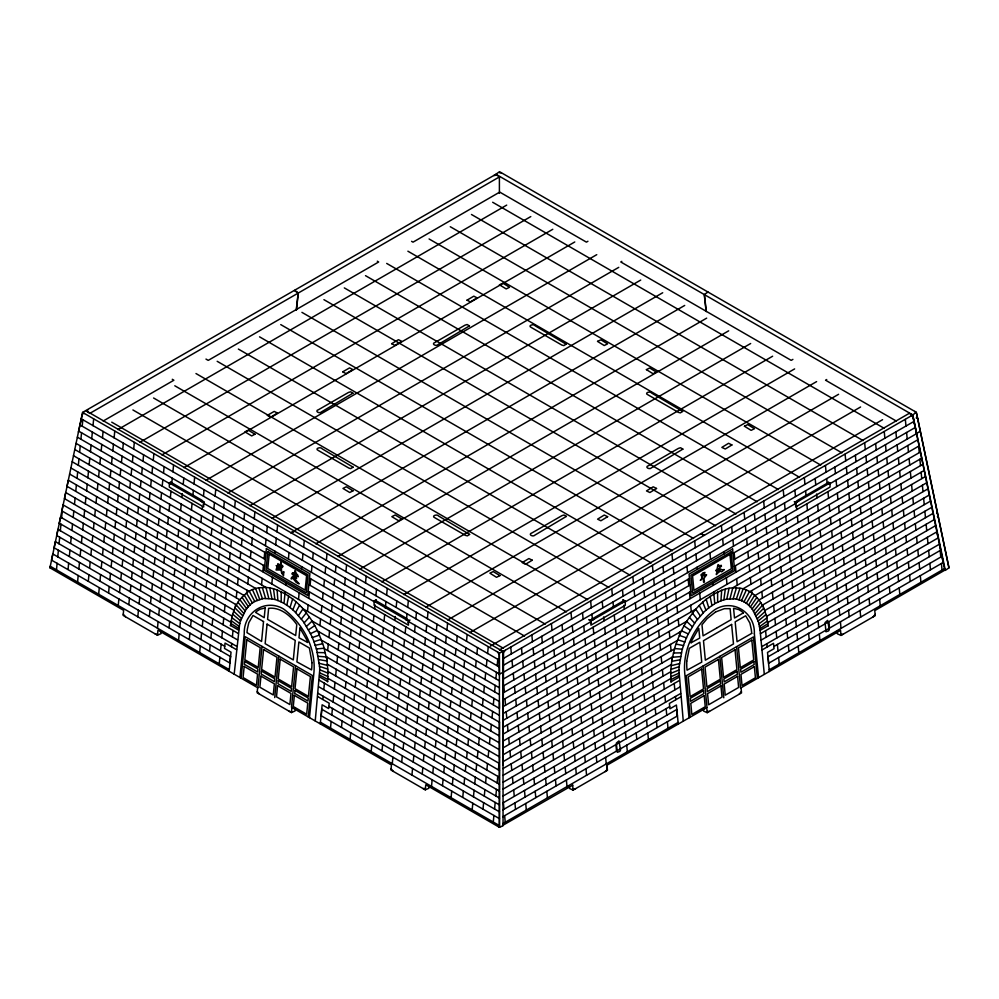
<?xml version="1.0" encoding="UTF-8"?>
<svg xmlns="http://www.w3.org/2000/svg" width="999" height="999" viewBox="0 0 999 999"><rect width="100%" height="100%" fill="white"/><g stroke="black" fill="none" stroke-linecap="round" stroke-linejoin="round"><path stroke-width="1.5" d="M499.4 193.331L499.4 176.923L495.804 174.338L82.567 412.412L49.95 567.807L123.639 610.352L123.139 615.409L157.455 635.214L161.051 633.641L161.301 631.118M502.772 765.184L503.146 651.46L912.724 414.997L944.829 570.167L874.762 610.614L875.249 615.671L841.021 635.426L837.424 633.841L837.187 631.306M505.132 650.324L503.546 652.834L502.984 764.809M283.454 603.109L281.206 601.935L281.194 591.67M741.395 691.57L739.16 694.243M875.211 614.373L873.051 616.932M700.411 580.257C702.871 579.133 702.285 574.787 703.883 574.637M315.234 720.966L319.755 669.829A55.494 35.652 66.4 0 0 319.655 667.582A34.066 21.891 66.4 0 0 319.605 666.695L316.708 649.974A89.86 57.73 66.4 0 0 316.096 647.864L313.711 640.971A50.774 32.617 66.4 0 0 312.3 637.562L312.038 636.962A51.561 33.117 66.4 0 0 310.589 633.878L303.883 622.439A76.823 49.351 66.4 0 0 302.797 620.916L294.767 611.65A48.102 30.894 66.4 0 0 292.744 609.777L291.808 608.965A52.085 33.467 66.4 0 0 288.861 606.63L284.54 603.746M720.916 600.948L721.69 590.272M327.647 681.78L327.947 670.766L326.935 660.651A57.23 36.776 66.4 0 0 326.648 658.903L323.539 646.053L318.881 633.778A81.881 52.597 66.4 0 0 317.47 630.781A55.744 35.814 66.4 0 0 316.933 629.707A67.757 43.531 66.4 0 0 314.548 625.199L311.825 620.654A55.157 35.427 66.4 0 0 310.214 618.194L304.333 610.364M199.663 652.634L200.312 645.953M200.949 639.597L201.598 632.916M202.235 626.56L202.884 619.88M203.521 613.523L204.171 606.843M204.807 600.486L205.457 593.818M206.094 587.449L206.743 580.781M207.38 574.413L208.029 567.744M208.666 561.388L209.315 554.707M209.952 548.351L210.602 541.67M211.239 535.314L211.888 528.633M212.525 522.277L213.174 515.596M213.811 509.24L214.473 502.559M231.431 646.653L231.743 643.493M341.483 727.297L342.108 720.991M342.769 714.26L343.394 707.954M345.342 688.199L345.966 681.88M346.628 675.162L347.252 668.843M347.914 662.125L348.539 655.806M349.2 649.088L349.825 642.769M350.487 636.051L351.111 629.732M351.785 623.014L352.397 616.708M353.072 609.977L353.683 603.671M354.358 596.952L354.97 590.634M355.644 583.916L356.256 577.597M401.698 762.15L402.322 755.756M409.415 683.94L410.052 677.534M410.701 670.903L411.338 664.497M411.988 657.866L412.624 651.473M413.274 644.83L413.911 638.436M414.56 631.793L415.197 625.399M415.846 618.756L416.483 612.362M442.482 785.614L443.106 779.295M443.768 772.577L444.393 766.258M446.353 746.503L446.965 740.197M447.639 733.466L448.251 727.16M448.926 720.441L449.538 714.123M450.212 707.404L450.824 701.086M451.498 694.367L452.11 688.049M452.784 681.33L453.396 675.012M454.07 668.294L454.682 661.975M455.357 655.257L455.969 648.95M456.643 642.22L457.255 635.913M56.456 569.954L57.118 563.274M57.742 556.918L58.404 550.249M59.028 543.881L59.69 537.212M60.315 530.844L60.976 524.175M61.601 517.807L62.263 511.138M62.887 504.77L236.363 604.82L235.577 606.331A57.23 36.776 66.4 0 0 235.002 607.567L232.218 615.496L230.432 625.661M68.057 569.43L68.669 563.124M69.343 556.393L69.955 550.087M70.629 543.369L71.254 537.05M71.916 530.332L72.54 524.013M73.202 517.295L73.826 510.976M74.488 504.258L75.112 497.952M75.774 491.221L76.399 484.902M77.06 478.184L77.685 471.865M78.347 465.147L78.971 458.841M79.633 452.122L80.257 445.804M80.919 439.085L81.543 432.767M82.205 426.049L82.83 419.73M77.56 582.13L78.209 575.461M78.846 569.093L79.495 562.425M80.132 556.068L80.782 549.388M81.419 543.031L82.068 536.351M82.705 529.994L83.354 523.326M83.991 516.958L84.64 510.277M85.277 503.921L85.926 497.252M86.563 490.884L87.225 484.215M87.85 477.847L88.511 471.178M89.136 464.822L89.798 458.141M90.422 451.785L91.084 445.104M91.708 438.748L92.37 432.067M92.994 425.711L93.656 419.018M88.312 581.131L88.936 574.825M89.598 568.094L90.222 561.788M90.884 555.057L91.508 548.751M92.17 542.02L92.795 535.714M93.456 528.995L94.081 522.677M94.743 515.959L95.367 509.64M96.029 502.922L96.653 496.603M97.315 489.885L97.939 483.566M98.601 476.848L99.226 470.541M99.888 463.811L100.512 457.505M101.186 450.774L101.798 444.468M102.472 437.749L103.097 431.431M98.651 594.318L99.313 587.637M99.937 581.281L100.599 574.612M101.224 568.244L101.886 561.575M102.51 555.207L103.172 548.538M103.796 542.17L104.458 535.501M105.095 529.145L105.744 522.465M106.381 516.108L107.03 509.44M107.667 503.071L108.317 496.391M108.953 490.034L109.603 483.354M110.24 476.998L110.889 470.329M111.526 463.961L112.175 457.292M112.812 450.924L113.461 444.255M114.098 437.887L114.76 431.193M108.579 592.832L109.203 586.525M109.865 579.795L110.489 573.476M111.151 566.758L111.776 560.451M112.437 553.721L113.062 547.415M113.724 540.684L114.348 534.378M115.01 527.647L115.634 521.341M116.296 514.622L116.92 508.304M117.582 501.585L118.207 495.267M118.869 488.548L119.493 482.242M120.155 475.512L120.779 469.193M121.441 462.475L122.065 456.168M122.727 449.438L123.352 443.131M118.232 605.569L118.893 598.863M119.518 592.532L120.18 585.839M120.829 579.233L121.466 572.852M122.103 566.308L122.752 559.802M232.068 616.121L123.376 553.421L124.038 546.678M124.663 540.434L125.325 533.766L64.436 498.613M125.949 527.36L126.611 520.654M127.235 514.323L127.897 507.617M128.521 501.286L129.183 494.592M129.808 488.249L130.469 481.555M131.094 475.212L131.756 468.519M132.38 462.175L133.042 455.482M133.666 449.138L134.328 442.445M128.834 604.532L129.458 598.214M136.551 526.311L137.175 520.004M137.837 513.274L138.461 506.968M139.123 500.249L139.748 493.931M140.409 487.212L141.034 480.894M141.696 474.175L142.32 467.857M142.982 461.138L143.606 454.82M130.257 591.733L130.881 585.414M131.531 578.833L132.155 572.514M132.817 565.746L133.441 559.44M134.141 552.372L134.765 546.053M135.414 539.435L136.039 533.129M137.8 616.87L138.461 610.164M139.086 603.833L139.748 597.127M140.397 590.534L141.021 584.165M141.671 577.597L142.308 571.128M142.944 564.672L143.606 557.966M144.231 551.735L144.892 545.042M145.517 538.648L146.179 531.955M146.803 525.611L147.465 518.918M148.089 512.587L148.751 505.881M149.375 499.55L150.037 492.844M150.662 486.513L151.324 479.82M151.948 473.476L152.61 466.783M153.234 460.439L153.896 453.746M150.512 603.433L151.136 597.115M151.786 590.521L152.41 584.215M153.122 576.997L153.746 570.691M154.395 564.06L155.02 557.754M155.682 551.136L156.306 544.817M149.35 616.458L149.975 610.064M157.068 538.236L157.705 531.855M158.354 525.212L158.991 518.818M159.64 512.175L160.277 505.781M160.926 499.138L161.563 492.744M162.213 486.101L162.849 479.707M163.499 473.064L164.136 466.67M169.842 483.004L170.242 482.317L172.04 482.954L201.661 500.062L203.521 501.685L203.521 502.959M157.455 628.259L158.117 621.59M158.741 615.234L159.403 608.528M160.065 601.885L160.689 595.516M161.338 588.998L161.963 582.629M162.625 575.961L163.249 569.592M163.923 562.737L164.548 556.381M165.185 549.999L165.846 543.306M166.458 537.012L167.12 530.344M167.745 523.988L168.406 517.307M169.031 510.951L169.693 504.27M170.33 497.914L170.979 491.233M171.741 483.541L172.265 478.196M172.902 471.84L173.564 465.147M157.455 635.214L157.954 630.157L257.642 687.712L257.143 692.769L291.446 712.574L295.042 711.001L295.292 708.478M169.056 627.747L169.68 621.44M172.914 588.636L173.539 582.33M174.201 575.611L174.825 569.293M170.342 614.71L170.966 608.403M171.603 601.96L172.228 595.654M175.487 562.574L176.111 556.256M176.773 549.537L177.397 543.219M178.059 536.5L178.684 530.182M179.345 523.464L179.97 517.157M180.632 510.427L181.256 504.108M181.918 497.39L182.293 493.606M183.204 484.353L183.828 478.046M178.559 640.446L179.208 633.766M179.845 627.409L180.494 620.741M181.131 614.373L181.793 607.704M182.417 601.336L183.079 594.667M183.704 588.311L184.365 581.63M184.99 575.274L185.652 568.593L239.585 599.737L247.215 592.407A81.881 52.597 66.4 0 1 249.026 591.258A55.744 35.814 66.4 0 1 249.7 590.884A67.757 43.531 66.4 0 1 252.672 589.485L255.956 588.399A55.157 35.427 66.4 0 1 257.854 587.961L264.56 587.4A68.257 43.844 66.4 0 1 267.482 587.599A62.65 40.26 66.4 0 1 269.805 587.936L271.066 588.186A66.159 42.507 66.4 0 1 277.185 589.997L285.277 593.918L292.582 598.888A66.159 42.507 66.4 0 1 298.389 603.958L299.563 605.119A62.65 40.26 66.4 0 1 301.686 607.342M186.276 562.237L186.938 555.569M187.562 549.2L188.224 542.532M188.848 536.163L189.51 529.482M190.135 523.126L190.797 516.458M191.421 510.089L192.083 503.421M192.844 495.729L193.369 490.384M193.993 484.028L194.655 477.322M189.31 639.447L189.935 633.129M190.597 626.41L191.221 620.092M191.883 613.374L192.507 607.055M193.169 600.337L193.794 594.03M194.455 587.3L195.08 580.993M195.754 574.263L196.366 567.956M197.04 561.238L197.665 554.92M198.326 548.201L198.951 541.883M199.613 535.164L200.237 528.846M200.899 522.127L201.523 515.809M202.185 509.09L202.435 506.568M203.471 496.053L204.096 489.747M203.434 503.883L203.272 504.72M215.097 496.203L215.759 489.51M212.15 625.074L212.775 618.756M223.726 507.754L224.35 501.436M209.578 651.136L210.202 644.83M210.864 638.111L211.488 631.793M213.436 612.037L214.061 605.731M214.723 599L215.347 592.682M216.009 585.963L216.633 579.657M217.295 572.927L217.919 566.62M218.581 559.89L219.206 553.583M219.867 546.865L220.492 540.546M221.154 533.828L221.778 527.509M222.44 520.791L223.064 514.485M219.231 663.873L219.892 657.18M220.517 650.849L221.179 644.143M221.803 637.812L222.465 631.106M223.089 624.775L223.751 618.081M224.375 611.738L225.037 605.044M225.662 598.701L226.323 592.007M226.948 585.664L227.61 578.97M228.234 572.627L228.896 565.933M229.52 559.602L230.182 552.897M230.806 546.565L231.468 539.86M232.093 533.528L232.755 526.835M233.379 520.491L234.041 513.798M234.665 507.455L235.327 500.761M229.832 662.837L230.457 656.53M232.405 636.763L233.029 630.456M235.364 606.768L235.602 604.383M236.263 597.664L236.888 591.346M237.55 584.627L238.174 578.309M238.848 571.59L239.46 565.272M240.135 558.553L240.747 552.247M241.421 545.516L242.033 539.21M242.707 532.492L243.319 526.173M243.993 519.455L244.605 513.136M229.146 671.266L231.031 652.197L224.513 648.438L225.037 643.069L236.588 649.737M234.178 674.163L239.698 623.613A55.494 35.652 66.4 0 1 240.21 621.715A34.066 21.891 66.4 0 1 240.422 620.978L246.129 609.228A89.86 57.73 66.4 0 1 247.065 608.004L250.487 604.457A50.774 32.617 66.4 0 1 252.372 602.959L252.722 602.709A51.561 33.117 66.4 0 1 254.583 601.535L262.712 598.676A76.823 49.351 66.4 0 1 263.961 598.501L272.864 599A48.102 30.894 66.4 0 1 275.012 599.537L275.999 599.837A52.085 33.467 66.4 0 1 279.058 600.961L281.206 601.935M246.953 592.582L247.178 590.272M247.802 583.928L248.464 577.235M249.088 570.891L249.75 564.198M250.374 557.854L251.036 551.161M251.661 544.83L252.322 538.124M252.947 531.793L253.609 525.087M254.245 518.756L254.895 512.062M239.922 677.484L244.268 633.516C243.481 613.074 264.747 598.001 283.466 608.928C303.396 623.751 316.471 648.588 313.823 673.676L309.49 717.644M241.134 678.184L245.23 636.713L312.362 675.474L308.279 716.945M261.551 584.702L262.175 578.384M262.837 571.665L263.461 565.359M264.136 558.641L264.747 552.322M265.422 545.604L266.046 539.285M266.708 532.567L267.332 526.248M257.929 687.874L262.013 646.403M271.803 584.003L272.465 577.31M274.825 553.483L275.037 551.236M275.662 544.905L276.323 538.211M276.948 531.868L277.61 525.174M274.713 697.564L278.796 656.093M284.003 603.421L285.165 591.658M285.826 585.014L286.026 582.941M288.399 558.953L289.023 552.559M289.685 545.916L290.309 539.522M298.501 599.425L299.163 592.719M301.511 568.906L301.735 566.658M302.36 560.314L303.022 553.621M303.646 547.277L304.308 540.584M291.483 707.255L295.579 665.784M291.446 712.574L291.945 707.517M307.517 611.238L308.142 604.919M308.803 598.201L309.428 591.895M310.09 585.177L310.714 578.858M311.376 572.14L312 565.821M312.662 559.103L313.286 552.784M319.081 634.215L319.305 631.905M319.93 625.574L320.592 618.868M321.216 612.537L321.878 605.844M322.502 599.5L323.164 592.807M323.788 586.463L324.45 579.77M325.075 573.426L325.736 566.733M326.361 560.389L327.023 553.696M320.267 723.863L322.14 704.794L328.671 708.566L329.195 703.209L317.645 696.54M321.228 715.596L321.853 709.29M322.827 699.412L323.139 696.253M323.801 689.535L324.425 683.216M326.76 659.54L326.998 657.142M327.66 650.424L328.284 644.118M328.946 637.387L329.57 631.081M330.232 624.35L330.856 618.044M331.518 611.326L332.143 605.007M332.804 598.289L333.429 591.97M334.091 585.252L334.715 578.945M335.377 572.215L336.001 565.896M330.494 728.121L331.156 721.415M331.78 715.084L332.442 708.378M333.067 702.047L333.728 695.354M334.353 689.01L335.015 682.317M335.639 675.973L336.301 669.28M336.925 662.936L337.587 656.243M338.211 649.899L338.873 643.206M339.498 636.863L340.159 630.169M340.784 623.838L341.446 617.132M342.07 610.801L342.732 604.095M343.356 597.764L344.018 591.071M344.643 584.727L345.304 578.034M345.929 571.69L346.591 564.997M344.056 701.223L344.68 694.917M350.062 739.46L350.711 732.791M351.348 726.423L352.01 719.755M352.635 713.386L353.296 706.718M353.921 700.361L354.583 693.681M355.207 687.324L355.869 680.656M356.493 674.288L357.155 667.607M357.779 661.251L358.441 654.582M359.066 648.214L359.727 641.545M360.352 635.177L361.014 628.508M361.638 622.14L362.3 615.471M362.924 609.103L363.586 602.434M364.21 596.078L364.872 589.398M365.497 583.041L366.158 576.336M374.563 601.71L374.787 600.561L376.76 601.161L406.381 618.256L408.329 620.691M361.75 738.998L362.362 732.692M363.037 725.961L363.661 719.642M364.323 712.924L364.947 706.618M365.609 699.887L366.233 693.581M366.895 686.85L367.52 680.544M368.181 673.826L368.806 667.507M369.468 660.789L370.092 654.47M370.754 647.752L371.378 641.433M372.04 634.715L372.664 628.408M373.326 621.678L373.951 615.359M374.613 608.641L374.987 604.857M375.899 595.604L376.523 589.298M386.601 595.217L387.262 588.523M371.153 751.648L371.815 744.967M372.44 738.611L373.102 731.942M373.726 725.574L374.388 718.905M375.012 712.537L375.674 705.868M376.298 699.5L376.96 692.831M377.585 686.463L378.246 679.795M378.871 673.426L379.533 666.758M380.169 660.401L380.819 653.721M381.456 647.364L382.105 640.684M382.742 634.328L383.391 627.659M384.028 621.291L384.69 614.622M385.314 608.254L385.976 601.585M382.005 750.699L382.629 744.38M383.291 737.662L383.916 731.343M384.553 724.912L385.177 718.593M385.864 711.588L386.488 705.282L327.959 671.49M387.15 698.551L387.774 692.245M388.436 685.514L389.061 679.208M389.722 672.477L390.347 666.171M391.009 659.452L391.633 653.134M392.295 646.415L392.919 640.097M393.581 633.378L394.218 627.06M394.88 620.342L395.254 616.558M396.166 607.305L396.79 600.998M392.257 763.823L392.919 757.155M393.544 750.786L394.205 744.093M394.855 737.449L395.492 731.081M396.128 724.55L396.765 718.194M397.415 711.513L398.052 705.157M398.726 698.301L399.35 691.932M399.987 685.564L400.636 678.87M401.261 672.577L401.923 665.908M402.547 659.54L403.209 652.871M403.833 646.503L404.495 639.835M405.119 633.478L405.781 626.798M406.406 620.441L407.068 613.761M407.692 607.404L408.354 600.711M408.204 622.052L408.129 622.802M403.084 749.25L403.708 742.944M404.358 736.35L404.982 730.032M405.694 722.826L406.318 716.508M406.968 709.889L407.592 703.571M408.254 696.952L408.878 690.646M411.925 775.124L412.587 768.431M413.211 762.1L413.873 755.394M414.523 748.8L415.147 742.432M415.796 735.863L416.433 729.395M417.082 722.939L417.732 716.233M418.356 710.002L419.018 703.308M420.304 690.297L419.642 696.915M420.929 683.878L421.59 677.185M422.215 670.853L422.877 664.148M423.501 657.817L424.163 651.111M424.787 644.78L425.449 638.086M426.073 631.743L426.735 625.049M427.36 618.706L428.022 612.012M423.351 760.951L423.976 754.632M424.625 748.051L425.249 741.733M425.911 734.964L426.536 728.646M427.235 721.59L427.859 715.272M428.509 708.653L429.133 702.334M422.227 773.913L422.852 767.607M429.945 695.704L430.569 689.385M431.231 682.667L431.855 676.348M432.517 669.63L433.141 663.324M433.803 656.593L434.428 650.287M435.089 643.556L435.714 637.25M436.376 630.531L437 624.213M291.77 707.417L391.458 764.972L390.959 770.029L425.274 789.847L425.774 784.777L499.45 827.322L503.046 825.748L502.984 651.485L86.151 410.839L89.823 413.386L499.4 176.923M429.12 785.738L428.858 788.261L425.274 789.847M431.493 786.425L432.155 779.732M432.779 773.388L433.441 766.695M434.09 760.102L434.727 753.708M435.364 747.165L436.014 740.659M499.488 770.516L436.638 734.228L437.3 727.534M437.924 721.303L438.573 714.622L324.313 648.651M439.21 708.216L439.872 701.523M440.497 695.179L441.158 688.486M441.783 682.142L442.445 675.449M443.069 669.105L443.731 662.412M444.355 656.081L445.017 649.375M445.641 643.044L446.303 636.338M446.94 630.007L447.589 623.314M445.054 759.54L445.679 753.234M466.496 641.346L467.157 634.652M451.061 797.776L451.723 791.096M452.347 784.739L453.009 778.071M453.633 771.703L454.295 765.034M454.92 758.666L455.581 751.997M456.206 745.629L456.868 738.96M457.492 732.592L458.154 725.923M458.778 719.567L459.44 712.899M460.064 706.53L460.726 699.849M461.351 693.493L462.013 686.812M462.637 680.456L463.299 673.788M463.923 667.419L464.585 660.751M465.209 654.382L465.871 647.714M462.749 797.314L463.374 790.996M464.036 784.277L464.66 777.959M465.322 771.24L465.946 764.922M466.608 758.204L467.232 751.885M467.894 745.167L468.519 738.848M469.18 732.13L469.805 725.823M470.467 719.093L471.091 712.786M471.753 706.068L472.377 699.75M473.039 693.031L473.663 686.713M474.325 679.994L474.95 673.676M475.611 666.957L476.236 660.651M476.898 653.92L477.522 647.602M472.152 809.952L472.814 803.283M473.439 796.915L474.1 790.246M474.737 783.89L475.387 777.21M476.024 770.853L476.673 764.173M477.31 757.816L477.959 751.148M478.596 744.779L479.258 738.111M479.882 731.743L480.544 725.074M481.168 718.706L481.83 712.037M482.455 705.669L483.116 699M483.741 692.644L484.403 685.963M485.027 679.607L485.689 672.926M486.313 666.57L486.975 659.889M487.599 653.533L488.261 646.84M485.576 782.941L486.201 776.623M483.004 809.003L483.628 802.697M484.29 795.966L484.915 789.66M486.863 769.904L487.487 763.586M488.149 756.867L488.786 750.549M489.448 743.83L490.072 737.524M490.734 730.793L491.358 724.487M492.02 717.757L492.644 711.438M493.306 704.72L493.931 698.413M494.592 691.695L495.217 685.376M495.879 678.658L496.503 672.339M497.165 665.621L497.789 659.303M493.256 822.14L493.918 815.459M494.542 809.103L495.204 802.434M495.829 796.066L496.491 789.397M497.115 783.029L497.777 776.36M498.401 769.992L499.063 763.323M499.687 756.955L326.248 656.705M296.228 310.165L298.152 293.107L294.555 290.534M296.403 310.065L298.326 293.007L294.73 290.434M944.717 570.229L944.505 568.656L769.18 669.854M701.023 575.262L702.659 574.825A7.093 4.545 -66.1 0 1 703.046 574.413L704.982 572.415L703.184 572.927M723.888 599.725L725.299 589.16M288.699 596.003L286.838 605.207M703.995 574.512C706.38 572.077 702.384 578.196 706.618 574.812C705.644 576.635 702.609 578.209 704.482 581.768C702.185 585.377 705.294 573.426 700.424 580.294M949.013 567.894L916.645 413.761L914.759 411.413M713.548 594.268L706.243 599.225A66.159 42.383 -66.1 0 0 700.436 604.308L699.263 605.469A62.65 40.135 -66.1 0 0 697.127 607.692A68.257 43.719 -66.1 0 0 694.48 610.701L688.586 618.531A55.157 35.327 -66.1 0 0 686.962 620.991L684.24 625.536A67.757 43.407 -66.1 0 0 681.842 630.032A55.744 35.702 -66.1 0 0 681.306 631.106A81.881 52.447 -66.1 0 0 679.894 634.103L675.199 646.353L672.052 659.203A57.23 36.663 -66.1 0 0 671.765 660.938L670.729 671.053L671.003 682.055M701.435 576.76L702.247 577.197A1.449 0.924 -66.1 0 0 702.547 576.947L702.309 575.961M715.434 603.396L719.717 601.311A52.085 33.367 -66.1 0 1 722.789 600.174L723.763 599.887A48.102 30.807 -66.1 0 1 725.923 599.35L726.785 599.175L729.07 588.249M54.071 547.889L55.345 541.808M56.643 535.651L57.917 529.582M59.216 523.426L60.489 517.37M61.788 511.226L63.049 505.157M64.535 498.126L65.622 492.969M67.095 485.939L68.182 480.769M726.835 599.163L734.802 598.838A76.823 49.213 -66.1 0 1 736.051 599L741.495 600.561M84.278 413.411L82.405 413.923L78.421 432.08M425.387 788.598L422.989 788.523M157.58 633.903L156.731 634.515L155.082 633.853M291.571 711.263L290.734 711.887L289.073 711.213M729.957 598.838L732.766 587.961M276.323 565.521C283.192 570.367 279.433 554.82 281.581 566.508A18.544 11.913 66.4 0 1 281.681 567.032L281.393 570.204L282.867 574.225L283.778 571.615L283.529 575.824L281.568 572.864L280.582 567.082L279.083 567.357L280.057 568.331L278.796 569.243L280.007 569.068L279.995 570.017L276.049 569.967L276.885 567.32L277.997 569.243L278.309 567.032L276.361 565.834M733.141 598.813L736.4 588.024M289.997 607.604L292.67 598.888M739.959 588.286L736.325 599.188M684.315 643.156L682.629 648.164A89.86 57.555 -66.1 0 0 682.005 650.274L679.07 666.982A34.066 21.828 -66.1 0 0 679.02 667.856A55.494 35.552 -66.1 0 0 678.92 670.104L683.266 721.166M684.477 642.732L685.027 641.271A50.774 32.53 -66.1 0 1 686.438 637.874L686.713 637.275A51.561 33.029 -66.1 0 1 688.161 634.19L694.892 622.764A76.823 49.213 -66.1 0 1 695.978 621.241L704.033 611.987A48.102 30.807 -66.1 0 1 706.056 610.114L706.98 609.303A52.085 33.367 -66.1 0 1 709.927 606.967L714.26 604.083M739.048 599.837L743.119 588.923M499.413 827.297L499.5 791.333M292.882 609.777L296.091 601.835M701.198 574.7L701.485 574.338A23.327 14.935 -66.1 0 0 701.91 574L702.946 573.126M741.483 600.736L746.315 590.009M293.057 573.189L293.032 573.251A4.57 2.935 66.4 0 0 292.757 574L291.895 574.025L292.158 573.289A7.368 4.733 66.4 0 0 292.982 573.076L293.007 573.076M749.437 591.633L743.918 601.935M236.351 604.82L239.66 599.637M295.617 612.487L299.625 605.144M746.253 603.433L752.297 593.281L751.548 592.732A81.881 52.447 -66.1 0 0 749.737 591.595A55.744 35.702 -66.1 0 0 749.063 591.221A67.757 43.407 -66.1 0 0 746.091 589.822L742.831 588.736A55.157 35.327 -66.1 0 0 740.933 588.299L734.24 587.749A68.257 43.719 -66.1 0 0 731.318 587.949A62.65 40.135 -66.1 0 0 729.008 588.286L727.747 588.536A66.159 42.383 -66.1 0 0 721.615 590.347L714.185 593.906M748.513 605.282L754.52 595.429M86.576 411.301L87.999 409.777M298.464 615.621L302.984 608.94M750.299 607.067L756.73 597.564M758.803 599.987L751.997 609.09M724.163 569.642L722.302 571.378M301.323 619.093L306.218 612.974M760.776 602.547L753.508 611.263M754.944 613.698L762.274 605.444M309.353 617.107L304.096 622.901M499.9 172.964L501.386 172.752M763.773 608.179L756.043 615.958M306.406 626.473L312.05 621.141M757.192 618.756L765.022 611.525M766.932 617.844L758.765 623.975M758.004 621.166L765.896 614.597M767.469 620.978L759.452 626.685M308.416 629.932L314.71 625.611M295.766 572.951L295.879 572.577A3.821 2.46 66.4 0 0 295.692 571.803L295.017 570.616A1.349 0.862 66.4 0 0 294.767 571.041L294.742 571.128A1.911 1.224 66.4 0 0 294.767 572.09A1.973 1.274 66.4 0 0 295.542 572.852L295.604 572.902M708.016 292.058L704.245 294.53L706.131 311.426M912.749 414.91L916.345 412.325L948.913 567.832L945.316 570.404L912.749 414.91L495.929 174.251L499.525 171.678L916.345 412.325M916.657 433.603L920.254 431.031M722.065 571.565L721.378 571.765A3.996 2.56 -66.1 0 1 720.766 571.341A6.781 4.346 -66.1 0 0 720.529 570.978L718.393 569.205A16.434 10.527 -66.1 0 1 717.969 571.203M759.702 628.821L767.781 623.776M622.664 602.659L623.276 602.297A3.059 1.761 0 0 0 623.101 599.899M715.584 611.95L707.105 618.643L701.985 624.75L703.059 635.864L716.845 627.909M827.634 484.315L828.246 483.966A2.772 1.598 0 0 0 828.371 481.98M605.157 771.603L607.33 769.455L607.042 765.184M103.184 421.041L173.888 380.219L172.278 379.283M117.932 429.558L506.705 205.107M140.022 442.195L530.794 216.583M161.9 454.945L552.784 229.283M183.891 467.644L574.775 241.97M587.924 241.258L586.413 242.133L499.737 192.095L413.024 242.158L411.6 241.333M205.881 480.332L596.753 254.67M621.79 261.376L620.766 261.963L791.196 360.364L792.894 359.378M227.859 493.031L618.743 267.357M249.85 505.719L640.721 280.057M271.853 518.406L662.712 292.744M293.818 531.106L684.702 305.444M315.809 543.806L706.68 318.132M337.799 556.493L728.671 330.831M359.777 569.193L750.661 343.519M381.768 581.88L772.639 356.218M374.101 601.161L408.454 621.003L408.454 625.187L374.101 605.344L374.101 601.161L376.361 599.862M403.746 594.58L794.63 368.906M425.736 607.267L816.608 381.606M826.722 379.52L825.549 380.194L896.29 421.041M447.727 619.967L838.598 394.293M469.717 632.654L860.589 406.993M490.372 646.116L882.579 419.68M503.484 658.416L913.873 421.478M503.409 665.272L915.184 427.535M590.921 620.991L625.274 601.148L625.274 605.332L590.921 625.174L590.921 620.991L588.686 619.705M503.334 672.24L591.283 621.465M624.949 602.035L796.141 503.196M829.832 483.741L916.52 433.691M503.309 679.07L917.781 439.772M503.284 686.001L689.485 578.496M733.004 553.371L919.068 445.954M503.259 692.844L690.109 584.964M733.628 559.84L920.329 452.048M503.234 699.775L690.734 591.52M734.253 566.396L921.615 458.229M503.209 706.605L922.876 464.31M503.184 713.536L924.15 470.492M503.159 720.366L695.828 609.128M732.729 587.824L925.411 476.573M503.121 727.309L686.788 621.266M743.031 588.798L926.697 482.754M503.096 734.14L681.206 631.318M749.862 591.67L927.959 488.848M503.071 741.083L677.222 640.534M752.372 593.306L755.007 595.491L929.245 495.029M503.046 747.901L674.425 648.963M755.007 595.491L759.065 599.962L930.506 501.111M717.332 627.622L731.118 619.667L730.107 608.653L724.375 608.666L715.559 611.962M503.021 754.844L672.477 657.005M768.206 625.936L766.445 615.796L763.686 607.867A57.23 36.663 -66.1 0 0 763.111 606.63L762.362 605.157L931.792 507.292M502.997 761.675L671.278 664.51M764.772 610.539L933.041 513.386M502.972 768.606L670.704 671.765M766.595 616.408L934.327 519.567M502.947 775.436L670.754 678.546M767.794 622.527L935.588 525.649M670.978 681.817L679.058 677.147M768.181 625.699L760.102 630.369L764.31 674.387M502.922 782.367L679.382 680.494M760.414 633.703L936.875 531.83M938.136 537.924L761.038 640.172M502.897 789.198L679.994 686.95M502.872 796.141L680.619 693.518M761.663 646.728L939.547 544.13M680.931 696.778L669.392 703.446L669.904 708.803L676.423 705.032L678.246 724.075M761.975 649.987L773.526 643.319L774.038 648.676L767.519 652.434L769.342 671.478M502.847 802.971L669.692 706.643M773.838 646.515L940.671 550.199M502.822 809.914L676.847 709.44M767.944 656.842L941.957 556.381M502.797 816.732L677.459 715.896M768.556 663.299L943.218 562.462M502.772 823.676L678.084 722.452M502.572 825.499L572.752 785.139M740.846 687.924L840.546 630.369L841.021 635.426M569.28 785.976L569.53 788.511L573.126 790.097L607.429 770.291L606.942 765.234L706.73 707.629L707.217 712.687L741.52 692.881L741.033 687.824M843.393 634.065L841.745 634.727L840.896 634.115M709.49 711.363L707.092 711.438M575.499 788.723L573.101 788.798M798.601 501.086L797.939 501.461A3.459 1.998 0 0 1 794.242 501.748M593.906 619.268L593.231 619.642A3.571 2.06 0 0 1 590.047 620.067M670.991 679.657L679.133 675.324M493.806 175.487L495.067 175.462M910.938 416.034L912.811 416.546L916.732 434.677M317.207 630.494L310.364 633.678M678.97 673.151L670.766 676.81M290.884 532.692L294.48 531.118M291.059 532.792L294.655 531.218M82.567 412.412L499.388 653.059L502.984 651.485M502.984 672.439L499.388 674.013L408.928 621.79M679.095 669.979L670.629 673.438M312.188 637.587L319.455 635.089M671.003 669.392L679.27 666.633M313.861 641.72L321.041 639.447M671.228 665.684L679.557 663.573M315.122 645.279L322.627 643.793M680.069 659.815L671.74 661.313M324.026 648.239L316.271 648.95M672.589 657.23L680.644 656.593M681.493 652.846L673.401 652.996M724.213 569.567L722.165 569.855L718.88 568.269L721.44 566.196L721.216 565.272L718.905 566.296A9.266 5.932 -66.1 0 0 718.855 565.009C716.982 562.612 718.318 569.73 715.721 570.541A1.611 1.036 -66.1 0 0 716.32 570.866C720.429 566.258 713.498 578.433 717.569 573.251C718.169 572.677 721.503 570.841 717.981 571.253M325.312 652.684L317.22 652.547M318.057 656.306L326.124 656.93M682.442 649.25L674.712 648.538M326.96 661.013L318.619 659.527M676.123 644.105L683.603 645.579M319.131 663.286L327.46 665.396M677.722 639.772L684.877 642.02M328.034 673.151L319.568 669.705M319.405 666.345L327.684 669.105M679.32 635.414L686.563 637.899M327.897 676.535L319.692 672.876M741.533 600.574L744.155 601.86A51.561 33.029 -66.1 0 1 746.016 603.034L746.353 603.284A50.774 32.53 -66.1 0 1 748.239 604.782L751.648 608.316A89.86 57.555 -66.1 0 1 752.584 609.527L758.191 621.116M688.386 633.99L681.568 630.819M912.724 414.997L909.127 413.411L499.55 649.874L503.146 651.46M700.799 533.678L704.407 535.277M700.636 533.778L704.233 535.377M707.217 712.687L703.621 711.088L703.383 708.566M319.518 675.062L327.66 679.382M201.199 501.348L201.835 501.698A2.835 1.636 0 0 0 204.358 502.047M406.081 619.63L406.718 619.992A2.697 1.548 0 0 0 410.04 620.067M916.22 417.882L917.731 418.756M492.657 202.26L884.29 428.371M471.466 214.485L863.099 440.596M450.274 226.723L841.907 452.834M937.174 511.013L937.087 513.736M937.412 516.608L938.473 517.22M429.083 238.961L820.728 465.072M407.892 251.199L799.537 477.297M386.7 263.424L778.346 489.535M377.31 261.201L378.671 261.988L208.242 360.377L205.981 359.078M365.509 275.662L757.155 501.773M344.318 287.899L735.963 514.01M323.926 299.663L715.571 525.774M301.935 312.362L693.568 538.473M280.744 324.6L672.377 550.711M259.553 336.838L651.186 562.949M238.361 349.063L629.994 575.174M217.17 361.301L608.803 587.412M623.039 599.862L625.274 601.148M195.979 373.539L587.612 599.65M174.788 385.776L566.421 611.888M153.596 398.002L545.229 624.113M132.904 409.952L524.537 636.063M111.751 422.165L503.396 648.276M81.319 418.856L499.288 660.177M79.995 424.925L499.35 667.032M78.646 431.093L169.118 483.329M204.033 503.484L374.013 601.623M77.348 437.175L499.413 680.856M76.049 443.369L265.821 552.934M309.64 578.234L499.413 687.799M74.763 449.475L265.322 559.49M308.866 584.627L499.425 694.642M73.464 455.669L264.535 565.971M308.354 591.271L499.425 701.585M72.19 461.75L499.438 708.428M70.879 467.944L499.438 715.371M69.605 474.038L266.059 587.474M302.984 608.778L499.438 722.215M68.294 480.232L255.744 588.461M312 620.941L499.45 729.158M67.02 486.326L248.901 591.333M317.57 630.993L499.45 736.001M65.709 492.519L243.644 595.254M321.528 640.222L499.463 742.944M438.573 714.622L499.463 749.774M281.381 627.31L267.582 619.355L268.631 608.329C280.057 606.843 290.659 615.659 296.79 624.587L295.667 635.564L281.88 627.609M61.851 510.901L233.916 610.239M327.41 664.223L499.475 763.561M60.539 517.095L123.389 553.371M59.266 523.189L230.844 622.252M327.897 678.284L499.488 777.347M230.444 625.424L238.524 630.082M319.58 676.885L327.672 681.555M57.967 529.37L173.302 595.966M173.639 596.153L238.199 633.428M319.255 680.232L383.816 717.507M384.153 717.694L499.488 784.29M56.681 535.476L237.562 639.909M318.619 686.7L499.488 791.133M55.382 541.67L236.913 646.478M317.969 693.269L499.5 798.076M54.096 547.764L224.725 646.278M328.883 706.405L499.5 804.919M230.594 656.605L52.797 553.958L51.498 560.114L229.957 663.074M321.703 709.215L499.512 811.862M321.066 715.671L499.512 818.693M229.308 669.642L50.212 566.233L50 567.832M320.417 722.24L499.525 825.649M125.325 533.691L186.401 569.03M386.488 705.282L436.638 734.29M393.331 771.403L391.096 768.731M259.415 694.093L257.267 691.52M125.424 616.72L123.264 614.16M376.323 602.447L375.711 602.097A2.473 1.424 0 0 1 375.861 600.149M171.541 484.228L170.941 483.866A2.485 1.436 0 0 1 170.817 482.092M230.856 623.501L238.936 628.533M497.664 652.072L499.25 654.595L499.413 675.137M684.065 625.936L690.346 630.257M239.111 626.348L231.181 620.691M231.718 617.557L239.885 623.701M232.767 614.31L240.659 620.879M233.654 611.226L241.483 618.456M686.738 621.465L692.369 626.785M242.632 615.659L234.915 607.867M694.68 623.226L689.447 617.444M236.426 605.144L243.744 613.398M245.18 610.951L237.937 602.235M692.594 613.311L697.464 619.417M246.703 608.778L239.922 599.675M759.103 600.012L762.337 605.132M795.679 505.119L795.354 502.297L796.865 500.761L826.922 483.366L829.083 483.091M695.828 609.29L700.324 615.958M241.995 597.24L248.414 606.755M699.2 605.494L703.209 612.862M244.231 595.104L250.2 604.969M590.896 623.326L590.584 620.491L592.145 618.943L622.202 601.56L623.975 600.948L624.35 601.685M246.453 592.956L252.472 603.109M254.82 601.61L249.325 591.296M252.447 589.66L257.267 600.411M702.734 602.185L705.918 610.102M255.669 588.586L259.715 599.512M262.4 598.726L258.828 587.936M706.156 599.238L708.803 607.941M262.4 587.674L265.622 598.476M266.034 587.612L268.818 598.501M269.742 587.887L271.965 598.888M936.912 532.042L937.961 537.112M939.447 544.243L940.484 549.263M941.982 556.468L943.231 562.537M711.962 605.544L710.127 596.353M273.501 588.798L274.887 599.388M760.102 630.357L758.953 623.9A55.494 35.552 -66.1 0 0 758.453 622.002A34.066 21.828 -66.1 0 0 758.241 621.278M704.42 294.63L706.293 311.526M754.345 633.628C755.319 612.812 732.779 597.976 714.51 609.877C695.017 624.712 682.292 649.213 684.814 673.95L689.023 717.856M876.523 566.733L875.898 560.114M855.718 565.009L855.082 558.404M940.159 550.499L940.796 557.155M941.408 563.511L942.045 570.167M918.643 446.203L919.242 452.51M919.892 459.215L920.491 465.522M921.14 472.227L921.74 478.533M922.389 485.252L922.989 491.558M923.625 498.276L924.237 504.57M924.874 511.288L925.474 517.594M926.123 524.3L926.722 530.606M927.372 537.325L927.971 543.631M928.62 550.337L929.22 556.643M929.869 563.361L930.469 569.667M905.344 419.455L905.981 426.136M906.592 432.492L907.229 439.16M907.841 445.517L908.478 452.172M909.09 458.529L909.727 465.197M910.339 471.54L910.976 478.209M911.575 484.565L912.212 491.233M912.824 497.589L913.461 504.245M914.073 510.601L914.709 517.27M915.321 523.626L915.958 530.282M916.57 536.638L917.207 543.306M917.806 549.65L918.443 556.318M919.055 562.674L919.692 569.33M920.304 575.686L920.941 582.355M895.891 431.868L896.49 438.161M897.139 444.88L897.739 451.186M898.388 457.892L898.988 464.198M899.624 470.916L900.236 477.222M900.873 483.928L901.485 490.234M902.122 496.953L902.721 503.259M903.371 509.977L903.97 516.271M904.619 522.989L905.219 529.295M905.856 536.001L906.468 542.307M907.104 549.013L907.716 555.319M908.353 562.037L908.953 568.344M909.602 575.062L910.201 581.356M884.24 431.63L884.889 438.324M880.606 495.629L881.218 501.935M881.855 508.653L882.467 514.947M883.104 521.665L883.715 527.971M884.352 534.677L884.964 540.983M885.601 547.702L886.2 554.008M864.672 442.882L865.309 449.575M865.921 455.906L866.558 462.587M867.169 468.918L867.806 475.611M868.406 481.943L869.055 488.623M869.654 494.955L870.291 501.648M870.903 507.979L871.54 514.66M872.152 520.991L872.789 527.684M873.401 534.015L874.038 540.696M874.637 547.027L875.286 553.721M877.134 573.139L877.784 579.795M878.383 586.076L879.02 592.769M879.632 599.1L880.269 605.781M855.369 455.257L855.968 461.563M856.618 468.281L857.217 474.575M857.866 481.293L858.466 487.599M859.115 494.305L859.714 500.611M860.351 507.33L860.963 513.636M861.6 520.342L862.199 526.648M862.849 533.366L863.448 539.672M864.098 546.378L864.697 552.684M865.346 559.403L865.958 565.846M866.583 572.415L867.194 578.721M867.731 585.489L868.331 591.795M869.08 598.451L869.679 604.757M845.104 454.183L845.741 460.876M846.353 467.207L846.99 473.888M847.589 480.219L848.238 486.913M848.838 493.231L849.487 499.925M850.087 506.256L850.723 512.937M851.335 519.268L851.972 525.961M853.221 538.923L852.584 532.292M853.833 545.404L854.482 552.085M856.318 571.341L856.955 578.034M857.567 584.403L858.216 591.096M858.815 597.377L859.452 604.07M860.064 610.389L860.701 617.082M834.839 467.107L835.464 473.489M836.088 480.132L836.7 486.501M837.337 493.144L837.949 499.525M838.586 506.156L839.197 512.537M839.834 519.168L840.446 525.561M841.083 532.192L841.695 538.573M842.332 545.204L842.931 551.51M843.568 558.229L844.18 564.61M846.066 584.265L846.677 590.696M847.314 597.277L847.926 603.658M844.817 571.253L845.429 577.634M848.551 610.302L849.175 616.683M836.663 582.767L837.299 589.435M840.409 621.815L841.046 628.483M825.449 465.584L826.086 472.277M826.697 478.621L827.197 483.953M827.934 491.645L828.571 498.314M829.182 504.67L829.819 511.326M830.431 517.682L831.068 524.338M831.68 530.694L832.317 537.362M832.929 543.718L833.566 550.374M834.177 556.73L834.802 563.399M835.414 569.755L836.051 576.311M837.911 595.779L838.548 602.447M839.148 608.778L839.797 615.471M815.147 478.471L815.758 484.777M816.633 494.018L816.995 497.802M817.644 504.507L818.243 510.814M818.893 517.532L819.492 523.838M820.142 530.544L820.741 536.85M821.378 543.568L821.99 549.875M822.627 556.58L823.226 562.887M823.875 569.592L824.475 575.899M825.124 582.617L825.723 588.923M826.373 595.641L826.985 602.072M827.622 608.753L828.221 614.959M828.858 621.678L829.47 627.971M804.345 477.772L804.982 484.453M794.892 490.172L795.491 496.478M796.378 505.719L796.74 509.502M797.377 516.208L797.989 522.514M798.626 529.233L799.237 535.526M799.874 542.245L800.474 548.551M801.123 555.269L801.722 561.563M802.372 568.281L802.971 574.587M803.608 581.293L804.22 587.599M804.857 594.318L805.469 600.624M806.106 607.33L806.705 613.636M807.354 620.354L807.954 626.66M808.603 633.366L809.202 639.672M783.241 489.947L783.878 496.64M774.625 501.873L775.236 508.179M775.873 514.897L776.473 521.191M777.122 527.909L777.721 534.215M778.371 540.934L778.97 547.227M785.851 619.03L786.45 625.337M779.607 553.946L780.219 560.252M780.856 566.957L781.468 573.264M782.105 579.982L782.716 586.276M783.353 592.994L783.953 599.3M784.602 606.018L785.202 612.312M787.087 632.042L787.699 638.349M788.336 645.067L788.948 651.373M763.673 501.198L764.31 507.892M764.922 514.21L765.559 520.904M766.158 527.235L766.807 533.928M767.407 540.247L768.044 546.94M768.656 553.271L769.292 559.952M769.904 566.283L770.541 572.976M771.153 579.308L771.79 585.988M772.389 592.32L773.039 599.013M773.638 605.344L774.275 612.025M774.887 618.356L775.524 625.049M776.136 631.38L776.772 638.061M777.384 644.392L778.021 651.086M778.621 657.404L779.27 664.098M756.867 539.597L757.467 545.904M758.104 552.622L758.716 558.928M759.352 565.634L759.952 571.94M760.601 578.658L761.201 584.964M761.85 591.67L762.449 597.976M768.081 656.768L768.681 663.061M754.37 513.573L754.969 519.88M755.619 526.585L756.218 532.892M763.099 604.695L763.323 607.08M765.584 630.731L766.183 637.037M744.105 512.499L744.742 519.18M745.341 525.511L745.991 532.205M746.59 538.536L747.24 545.217M747.839 551.548L748.476 558.241M749.088 564.572L749.725 571.253M750.336 577.584L750.973 584.278M751.585 590.684L751.797 592.907M754.357 633.791L758.566 677.697M757.354 678.396L753.383 636.987L686.263 675.736L690.234 717.157M731.655 526.685L732.255 532.991M732.904 539.71L733.503 546.003M734.153 552.722L734.752 559.028M735.389 565.734L736.001 572.04M736.638 578.746L737.25 585.052M736.6 646.678L740.571 688.086M721.39 525.611L722.027 532.292M722.639 538.623L723.276 545.317M723.875 551.648L724.088 553.883M726.373 577.684L727.01 584.365M708.691 539.935L709.302 546.328M709.939 552.959L710.551 559.34M712.836 583.191L713.049 585.377M713.673 592.007L714.797 603.758M719.842 656.355L723.776 697.777M694.705 541.021L695.341 547.702M695.953 554.033L696.59 560.726M697.202 567.045L697.414 569.28M699.687 593.081L700.336 599.775M703.059 666.046L707.017 707.454M685.714 553.209L686.313 559.515M686.95 566.233L687.562 572.527M688.199 579.245L688.798 585.551M689.447 592.27L690.047 598.563M690.696 605.282L691.296 611.588M671.99 554.133L672.627 560.814M673.239 567.145L673.875 573.838M674.487 580.169L675.124 586.85M675.736 593.181L676.373 599.875M676.972 606.193L677.622 612.887M678.221 619.218L678.858 625.898M679.695 634.54L679.47 632.23M662.986 566.321L663.598 572.627M664.235 579.345L664.847 585.651M665.484 592.357L666.096 598.663M666.733 605.382L667.332 611.675M667.981 618.393L668.581 624.7M669.23 631.418L669.829 637.712M670.466 644.43L671.078 650.736M671.715 657.442L671.94 659.839M674.213 683.478L674.812 689.785M675.461 696.503L675.761 699.65M676.698 709.515L677.31 715.821M652.422 565.422L653.059 572.115M653.671 578.446L654.308 585.127M654.919 591.458L655.556 598.151M656.156 604.482L656.805 611.163M657.404 617.494L658.054 624.188M658.653 630.519L659.29 637.2M659.902 643.531L660.539 650.224M661.151 656.555L661.788 663.236M662.387 669.567L663.036 676.261M663.636 682.579L664.285 689.273M664.884 695.604L665.521 702.285M666.133 708.616L666.77 715.309M667.382 721.64L668.019 728.321M653.945 695.179L654.557 701.485M632.854 576.773L633.503 583.466M634.103 589.81L634.74 596.478M635.352 602.834L635.988 609.49M636.6 615.859L637.237 622.514M637.849 628.87L638.486 635.526M639.085 641.882L639.735 648.551M640.334 654.907L640.971 661.563M641.583 667.919L642.22 674.587M642.832 680.943L643.468 687.599M644.08 693.955L644.717 700.624M645.317 706.98L645.966 713.636M646.565 719.992L647.215 726.648M647.814 733.004L648.451 739.672M622.477 589.722L623.076 596.028M623.963 605.257L624.325 609.04M624.962 615.746L625.574 622.052M626.211 628.771L626.81 635.077M627.459 641.783L628.059 648.089M628.708 654.807L629.308 661.113M629.957 667.832L630.556 674.125M631.193 680.843L631.805 687.15M632.442 693.855L633.041 700.162M633.691 706.88L634.29 713.186M634.939 719.892L635.539 726.198M636.188 732.916L636.788 739.21M611.763 588.96L612.399 595.641M612.999 601.997L613.511 607.33M614.248 615.009L614.897 621.678M615.496 628.034L616.133 634.69M616.745 641.046L617.382 647.714M617.994 654.07L618.631 660.726M619.243 667.095L619.88 673.751M620.479 680.107L621.128 686.763M621.728 693.119L622.365 699.787M622.976 706.131L623.613 712.799M624.225 719.155L624.862 725.823M625.474 732.18L626.111 738.835M626.71 745.192L627.36 751.847M602.21 601.423L602.809 607.717M603.696 616.957L604.058 620.741M604.707 627.447L605.307 633.753M605.943 640.471L606.555 646.778M607.192 653.483L607.804 659.79M608.441 666.508L609.053 672.814M609.69 679.52L610.289 685.826M610.938 692.532L611.538 698.838M612.187 705.556L612.787 711.862M613.423 718.568L614.048 725.012M614.685 731.693L615.284 737.899M615.921 744.617L616.52 750.911M590.659 601.136L591.296 607.829M591.908 614.173L592.419 619.505M593.156 627.197L593.793 633.865M594.393 640.222L595.042 646.877M595.641 653.234L596.278 659.889M596.89 666.246L597.527 672.914M598.139 679.27L598.776 685.926M599.388 692.282L600.024 698.95M600.624 705.306L601.261 711.862M601.873 718.318L602.509 724.987M603.121 731.343L603.758 737.999M604.37 744.33L605.007 751.023M605.619 757.367L606.256 764.035M589.997 690.896L590.596 697.202M591.233 703.908L591.845 710.301M593.731 729.944L594.343 736.375M594.979 742.969L595.591 749.35M570.991 612.437L571.628 619.13M572.24 625.461L572.877 632.142M573.488 638.473L574.125 645.167M574.725 651.498L575.374 658.179M575.973 664.51L576.61 671.203M577.222 677.534L577.859 684.215M578.471 690.621L579.108 697.177M579.72 703.658L580.369 710.351M580.968 716.658L581.605 723.276M582.205 729.595L582.842 736.288M583.453 742.669L584.103 749.35M584.702 755.631L585.339 762.324M585.951 768.656L586.588 775.336M571.965 728.783L572.577 735.227M574.562 754.757L575.162 761.063M561.987 624.637L562.599 630.943M563.236 637.662L563.848 643.955M564.485 650.674L565.084 656.98M565.734 663.686L566.333 669.992M566.982 676.71L567.582 683.016M568.219 689.722L568.831 696.028M569.467 702.747L570.079 709.04M570.716 715.759L571.316 722.065M573.214 741.795L573.813 748.101M575.699 767.831L576.311 774.138M572.639 785.039L573.126 790.097M551.423 623.738L552.06 630.431M552.672 636.763L553.309 643.443M553.908 649.775L554.557 656.468M555.157 662.787L555.806 669.48M556.406 675.811L557.042 682.492M557.654 688.823L558.291 695.516M558.903 701.847L559.54 708.528M560.139 714.859L560.789 721.553M561.388 727.884L562.037 734.565M563.286 747.577L562.637 740.896M565.134 766.932L565.771 773.626M566.383 779.944L567.02 786.638M541.733 636.338L542.332 642.644M542.969 649.362L543.581 655.656M544.218 662.374L544.83 668.668M545.466 675.386L546.078 681.693M552.947 753.496L553.558 759.802M554.195 766.508L554.795 772.814M555.444 779.532L556.043 785.826M531.855 635.089L532.492 641.77M533.104 648.126L533.741 654.795M534.353 661.151L534.989 667.807M535.601 674.163L536.238 680.831M536.838 687.175L537.487 693.843M538.086 700.199L538.723 706.855M539.335 713.224L539.972 719.879M540.584 726.236L541.221 732.891M541.833 739.248L542.469 745.916M543.069 752.272L543.718 758.928M544.318 765.284L544.954 771.952M545.566 778.308L546.203 784.964M546.815 791.32L547.452 797.989M521.478 648.026L522.077 654.333M522.714 661.051L523.326 667.357M523.963 674.063L524.562 680.369M525.212 687.087L525.811 693.393M526.461 700.099L527.06 706.405M527.709 713.124L528.309 719.417M528.946 726.136L529.557 732.442M530.194 739.148L530.794 745.454M531.443 752.172L532.042 758.478M532.692 765.184L533.291 771.49M533.941 778.209L534.54 784.515M535.177 791.233L535.789 797.527M510.751 647.265L511.401 653.958M512 660.302L512.637 666.97M513.249 673.326L513.886 679.994M514.497 686.35L515.134 693.006M515.746 699.362L516.383 706.031M516.995 712.387L517.632 719.043M518.231 725.399L518.881 732.055M519.48 738.411L520.117 745.079M520.729 751.435L521.366 758.091M521.977 764.447L522.614 771.116M523.226 777.472L523.863 784.128M524.463 790.484L525.112 797.152M525.711 803.508L526.348 810.164M503.696 685.764L504.308 692.07M504.945 698.788L505.556 705.082M506.193 711.8L506.805 718.106M507.442 724.812L508.041 731.118M508.691 737.836L509.29 744.143M509.94 750.848L510.539 757.155M511.176 763.873L511.788 770.179M512.425 776.885L513.036 783.191M513.673 789.909L514.273 796.203M514.922 802.921L515.521 809.227M503.371 802.672L504.008 809.327M504.62 815.684L505.257 822.352M885.489 444.667L886.125 451.336M886.737 457.692L887.374 464.36M887.986 470.716L888.623 477.372M889.235 483.728L889.872 490.397M890.484 496.753L891.12 503.409M891.732 509.765L892.357 516.433M892.969 522.777L893.606 529.445M894.217 535.801L894.854 542.469M895.466 548.813L896.103 555.481M896.715 561.838L897.352 568.493M897.964 574.862L898.601 581.518M899.2 587.874L899.837 594.53M878.121 469.592L878.72 475.899M879.37 482.617L879.969 488.911M886.85 560.714L887.449 567.02M888.099 573.738L888.698 580.044M889.347 586.75L889.947 593.056M875.636 443.556L876.235 449.862M876.885 456.58L877.484 462.887M805.594 490.809L806.106 496.141M806.842 503.821L807.479 510.489M808.091 516.845L808.728 523.513M809.327 529.857L809.964 536.525M810.576 542.882L811.213 549.537M811.825 555.894L812.462 562.562M813.074 568.906L813.71 575.574M814.322 581.93L814.959 588.598M815.559 594.942L816.195 601.61M816.807 607.966L817.444 614.635M818.056 620.991L818.693 627.647M819.305 634.003L819.942 640.671M789.485 555.057L790.109 561.725M790.721 568.081L791.358 574.737M791.97 581.093L792.607 587.762M793.218 594.118L793.855 600.774M794.467 607.13L795.104 613.798M795.716 620.142L796.353 626.81M796.952 633.166L797.589 639.835M798.201 646.178L798.838 652.846M784.49 502.984L785.127 509.652M785.738 516.008L786.375 522.677M786.987 529.033L787.624 535.689M788.236 542.045L788.873 548.701M766.832 643.743L767.132 646.902M655.194 708.191L655.806 714.497M656.443 721.216L657.042 727.522M642.732 578.021L643.331 584.328M643.98 591.046L644.58 597.34M645.229 604.058L645.829 610.364M646.478 617.07L647.077 623.376M647.727 630.082L648.326 636.4M648.963 643.106L649.562 649.412M650.212 656.131L650.811 662.437M651.46 669.143L652.06 675.449M652.709 682.155L653.309 688.461M596.228 755.981L596.84 762.362M582.517 612.787L583.129 619.168M583.766 625.811L584.365 632.192M585.014 638.823L585.614 645.204M586.251 651.847L586.863 658.229M587.499 664.859L588.111 671.241M588.748 677.871L589.36 684.265M592.482 716.932L593.094 723.313M563.898 753.983L564.535 760.651M546.715 688.398L547.315 694.705M547.964 701.423L548.563 707.729M549.213 714.435L549.812 720.741M550.461 727.459L551.061 733.766M551.71 740.471L552.31 746.777M277.11 589.909L277.872 600.599M717.619 592.02L717.644 602.26M499.388 653.059L499.45 827.322M499.425 702.434L499.438 708.154M499.438 721.852L499.45 728.758M499.45 736.55L499.463 742.444M499.463 750.224L499.475 756.106M499.475 763.923L499.488 776.56M499.488 777.609L499.488 790.209M499.45 729.769L499.45 735.551M499.463 743.443L499.463 749.225M499.475 757.13L499.475 762.899M301.81 607.417A68.257 43.844 66.4 0 1 304.458 610.439M620.504 749.974L619.917 751.373L617.27 752.284L616.346 743.094L618.968 740.871L620.504 749.974M829.207 629.482L828.621 630.881L825.973 631.793L825.049 622.602L827.671 620.367L829.207 629.482M280.22 564.959L280.082 565.521A10.564 6.781 66.4 0 0 279.57 565.459A9.965 6.406 66.4 0 1 278.122 565.109L277.859 564.959A3.521 2.26 66.4 0 0 277.747 564.373L277.797 563.711L280.22 564.959M312 662.662L311.888 666.183A74.238 47.69 66.4 0 1 311.576 669.917L296.903 661.862L298.888 641.957L309.39 648.026L312 662.662M391.658 343.681L395.005 345.429L401.698 341.296L398.439 339.685L391.658 343.681M467.033 300.162L470.379 301.91L477.097 297.877L473.813 296.166L467.033 300.162M532.267 560.202L525.486 564.298L522.202 562.587L528.908 558.553L532.267 560.202M607.642 516.695L600.861 520.779L597.589 519.155L604.283 515.034L607.642 516.695M293.781 576.723L294.23 578.296L294.368 576.098L293.394 575.874L293.394 574.775L296.678 575.649L297.153 574.862L293.469 573.788L293.281 572.976L297.352 574.375L298.376 576.685L295.592 576.361L296.591 578.433L295.329 578.196L295.117 579.258L299.138 583.841L296.303 582.467L292.819 578.184C288.936 581.156 292.744 574.762 293.781 576.723M686.725 661.151L686.775 666.458A74.238 47.552 -66.1 0 0 687.075 670.192L701.748 662.125L699.824 642.257L689.31 648.326L686.725 661.151M267.395 415.409L270.729 417.17L277.447 413.049L274.201 411.413L267.432 415.309M342.769 371.89L346.104 373.651L352.822 369.543L349.575 367.894L342.807 371.79M656.53 488.474L649.887 492.519L646.478 490.921L653.196 486.813L656.53 488.474M731.905 444.955L725.262 449.013L721.852 447.402L728.571 443.294L731.905 444.955M263.524 621.54L261.576 641.458L246.978 632.629A74.238 47.69 66.4 0 1 247.402 628.945L248.776 622.764L253.009 615.471L263.524 621.54M469.605 534.415L467.395 535.851L465.434 535.364L435.052 517.882C430.606 516.158 437.15 513.548 438.736 516.108L469.605 534.415M682.629 411.426L680.406 412.862L678.446 412.375L648.076 394.892C643.631 393.181 650.174 390.572 651.748 393.131L682.629 411.426M281.718 565.784L281.943 566.52A1.873 1.199 66.4 0 0 282.455 566.92L283.004 566.545A9.091 5.844 66.4 0 0 282.592 565.746L281.88 565.159A2.498 1.598 66.4 0 0 281.718 565.696L281.718 565.784M244.181 666.408L243.082 677.534L256.468 685.277L257.567 674.138L244.181 666.408M244.68 661.35L244.38 664.347L257.617 671.99L257.917 669.005L244.68 661.35M246.803 639.86L244.842 659.69L258.242 667.419L260.19 647.589L246.803 639.86M266.396 548.626L264.248 570.367L307.767 595.491L309.915 573.751L266.396 548.626M267.844 551.623L266.071 569.605L306.293 592.832L308.067 574.85L267.844 551.623M269.193 554.095L267.769 568.543L305.157 590.134L306.593 575.686L269.193 554.095M265.172 607.954L264.211 617.707L255.582 612.387A57.642 37.038 66.4 0 1 257.118 611.026L259.977 609.265L265.172 607.954M260.964 676.098L259.865 687.225L273.264 694.967L274.363 683.828L260.964 676.098M261.463 671.053L261.164 674.038L274.4 681.68L274.7 678.696L261.463 671.053M263.586 649.55L261.626 669.38L275.025 677.11L276.985 657.28L263.586 649.55M267.07 624.138L265.147 643.668L293.306 659.927L295.229 640.396L267.07 624.138M277.585 685.689L276.486 696.827L289.885 704.557L290.984 693.431L277.585 685.689M280.207 659.14L278.246 678.97L291.646 686.713L293.594 666.87L280.207 659.14M278.234 680.731L277.947 683.728L291.184 691.37L291.483 688.373L278.234 680.731M299.95 628.034L298.988 637.787L307.68 642.469A57.642 37.038 66.4 0 0 306.568 639.585L299.95 628.034M294.368 695.379L293.269 706.518L306.668 714.248L307.767 703.121L294.368 695.379M296.99 668.831L295.03 688.661L308.429 696.403L310.389 676.573L296.99 668.831M295.03 690.421L294.73 693.418L307.967 701.061L308.266 698.064L295.03 690.421M401.898 519.005L398.626 520.741L391.833 516.658L395.167 514.985L401.898 519.005M499.488 284.827L506.206 288.936L509.552 287.262L502.897 283.216L499.488 284.827M499.937 575.611L496.515 577.31L489.897 573.164L493.206 571.59L499.937 575.611M597.527 341.421L604.245 345.542L607.592 343.868L600.936 339.822L597.577 341.333M254.982 434.203L251.698 435.926L244.917 431.83L248.276 430.182L254.982 434.203M353.022 490.809L349.737 492.519L342.957 488.436L346.316 486.775L353.022 490.809M646.403 369.63L653.096 373.751L656.455 372.103L649.675 368.007L646.403 369.63M744.442 426.236L751.136 430.357L754.495 428.696L747.714 424.612L744.442 426.236M353.097 467.17L350.674 468.618L348.863 468.069L318.469 450.561C313.961 448.751 320.791 446.253 322.315 448.901L353.097 467.17M566.121 344.18L563.886 345.604L561.888 345.092L531.48 327.585C526.985 325.761 533.816 323.276 535.339 325.911L566.121 344.18M469.443 325.899L438.249 344.468C436.263 346.94 430.606 343.743 435.189 342.345L464.985 325.174L467.12 324.525L469.443 325.899M682.866 449.125L651.685 467.694C649.75 470.204 643.93 466.983 648.626 465.571L678.421 448.389L680.544 447.739L682.866 449.125M352.934 393.181L321.666 411.775C319.53 414.31 313.898 410.914 318.781 409.553L348.526 392.42L350.637 391.795L352.934 393.181M566.371 516.408L535.089 535.002C533.004 537.574 527.322 534.128 532.217 532.779L561.95 515.634L564.06 515.022L566.371 516.408M691.046 642.769L699.737 638.086L698.801 628.346L692.17 639.884A57.642 36.926 -66.1 0 0 691.046 642.769M743.343 612.899L734.502 618.019L733.566 608.279L738.748 609.577L741.608 611.338A57.642 36.926 -66.1 0 1 743.131 612.699L743.343 612.899M751.698 633.391L737.062 641.733L735.177 621.84L745.679 615.784L749.887 623.051L751.248 629.233A74.238 47.552 -66.1 0 1 751.66 632.904L751.698 633.391M830.032 482.942L795.691 502.759L795.691 506.943L830.032 487.112L830.032 482.942M732.592 548.975L689.06 574.1L691.146 595.816L734.665 570.691L732.592 548.975M731.143 551.972L690.908 575.199L692.619 593.156L732.854 569.929L731.143 551.972M729.969 554.333L692.569 575.923L693.943 590.359L731.343 568.768L729.969 554.333M731.618 624.45L703.483 640.696L705.344 660.189L733.491 643.943L731.618 624.45M701.635 669.093L688.249 676.822L690.134 696.64L703.533 688.898L701.635 669.093M718.431 659.402L705.032 667.132L706.93 686.95L720.316 679.208L718.431 659.402M735.027 649.812L721.628 657.554L723.526 677.359L736.925 669.617L735.027 649.812M751.822 640.122L738.423 647.864L740.321 667.669L753.708 659.927L751.822 640.122M703.533 690.659L690.297 698.301L690.584 701.286L703.82 693.643L703.533 690.659M720.329 680.968L707.08 688.611L707.367 691.595L720.604 683.953L720.329 680.968M737.087 671.291L723.85 678.933L724.138 681.917L737.374 674.275L737.087 671.291M753.87 661.6L740.634 669.243L740.921 672.227L754.158 664.585L753.87 661.6M704.183 695.604L690.784 703.346L691.845 714.46L705.244 706.73L704.183 695.604M720.966 685.913L707.567 693.656L708.628 704.77L722.027 697.04L720.966 685.913M737.574 676.335L724.175 684.065L725.237 695.179L738.636 687.449L737.574 676.335M754.357 666.645L740.958 674.375L742.02 685.489L755.419 677.759L754.357 666.645M203.671 502.772L169.318 482.942L169.318 487.112L203.671 506.955L203.671 502.772"/></g></svg>
